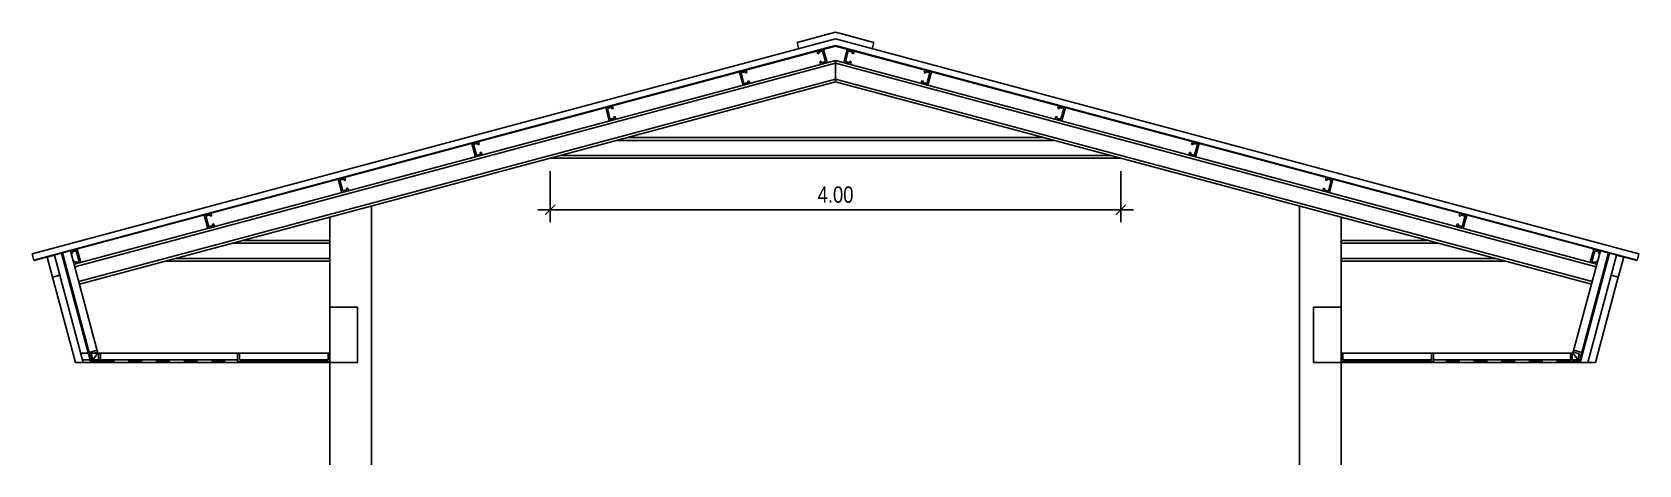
# Model space of a CAD drawing. Header units: millimetres. Extents: x 1919 to 1930.6, y 980.1 to 983.3.
import ezdxf

# ---------------------------------------------------------------- set-up
doc = ezdxf.new("R2010")
doc.units = ezdxf.units.MM
doc.linetypes.add('DASHED', pattern=[0.75, 0.5, -0.25])
doc.linetypes.add('HIDDEN', pattern=[0.375, 0.25, -0.125])
for name, color, linetype in [('1', 1, 'Continuous'), ('COL', 2, 'Continuous'), ('CONC', 2, 'Continuous'), ('ST_DIM', 2, 'Continuous'), ('WALL-HATC', 10, 'Continuous')]:
    doc.layers.add(name, color=color, linetype=linetype)
doc.styles.add('PWA', font='Cordia.shx', dxfattribs={"width": 0.85})
doc.dimstyles.new('PP50', dxfattribs={"dimscale": 0.05, "dimtxt": 2.35, "dimasz": 1.8, "dimexe": 1.5, "dimexo": 1.5, "dimgap": 1, "dimtad": 1, "dimzin": 1, "dimdsep": 46, "dimtxsty": 'PWA', "dimblk": 'dim1', "dimcen": 0, "dimclrd": 1, "dimclre": 8, "dimclrt": 3, "dimadec": 0, "dimazin": 0, "dimtfac": 1, "dimtix": 1, "dimtofl": 0, "dimtmove": 2, "dimatfit": 3, "dimfxl": 1, "dimarcsym": 0})

# ---------------------------------------------------------------- blocks, each defined once
blk = doc.blocks.new('dim1')
at = {"layer": 'ST_DIM', "color": 1}
for p, q in [((-1, 0), (1, 0)), ((-0.4, -0.4), (0.4, 0.4)), ((0, -1), (0, 1))]:
    blk.add_line(p, q, dxfattribs=at)
blk = doc.blocks.new('*D11')
at = {"layer": 'CONC', "color": 8, "lineweight": -2}
for p, q in [((1922.709, 982.251), (1922.709, 981.898)), ((1926.829, 982.251), (1926.829, 981.898))]:
    blk.add_line(p, q, dxfattribs=at)
at = {"layer": 'CONC', "color": 1, "lineweight": -2}
blk.add_line((1922.799, 981.973), (1926.739, 981.973), dxfattribs=at)
at = {"layer": 'Defpoints', "color": 0}
for p in [(1922.709, 982.326), (1926.829, 982.326), (1926.829, 981.973)]:
    blk.add_point(p, dxfattribs=at)
at = {"layer": 'CONC', "color": 1, "linetype": 'ByBlock', "lineweight": -2, "xscale": 0.09, "yscale": 0.09, "zscale": 0.09, "rotation": 180}
blk.add_blockref('dim1', (1922.709, 981.973), dxfattribs=at)
at = {"layer": 'CONC', "color": 1, "linetype": 'ByBlock', "lineweight": -2, "xscale": 0.09, "yscale": 0.09, "zscale": 0.09}
blk.add_blockref('dim1', (1926.829, 981.973), dxfattribs=at)
at = {"layer": 'CONC', "color": 3, "insert": (1924.769, 982.082), "char_height": 0.1175, "attachment_point": 5, "style": 'PWA'}
blk.add_mtext('4.00', dxfattribs=at)

msp = doc.modelspace()

# ---------------------------------------------------------------- linework, layer by layer
at = {"color": 1}
for p, q in [((1918.969, 981.654), (1924.769, 983.208)), ((1924.492, 983.183), (1924.769, 983.257)), ((1924.492, 983.183), (1924.73, 983.247)), ((1924.492, 983.183), (1924.73, 983.247)), ((1924.492, 983.183), (1924.73, 983.247)), ((1925.046, 983.183), (1924.769, 983.257)), ((1930.569, 981.654), (1924.769, 983.208)), ((1925.046, 983.183), (1924.808, 983.247)), ((1924.683, 983.133), (1924.635, 983.12)), ((1924.635, 983.12), (1924.64, 983.101)), ((1924.64, 983.101), (1924.65, 983.104)), ((1924.647, 983.113), (1924.676, 983.121)), ((1924.65, 983.104), (1924.647, 983.113)), ((1924.676, 983.121), (1924.697, 983.044)), ((1924.709, 983.037), (1924.683, 983.133)), ((1924.829, 983.037), (1924.854, 983.133)), ((1924.861, 983.121), (1924.841, 983.044)), ((1924.854, 983.133), (1924.903, 983.12)), ((1924.89, 983.113), (1924.861, 983.121)), ((1924.888, 983.104), (1924.89, 983.113)), ((1924.898, 983.101), (1924.888, 983.104)), ((1924.903, 983.12), (1924.898, 983.101)), ((1925.033, 983.135), (1925.046, 983.183)), ((1924.075, 982.97), (1924.124, 982.983)), ((1924.101, 982.874), (1924.075, 982.97)), ((1924.117, 982.971), (1924.088, 982.963)), ((1924.088, 982.963), (1924.108, 982.886)), ((1924.119, 982.961), (1924.117, 982.971)), ((1924.129, 982.964), (1924.119, 982.961)), ((1924.124, 982.983), (1924.129, 982.964)), ((1924.665, 983.046), (1924.655, 983.043)), ((1924.655, 983.043), (1924.661, 983.024)), ((1924.661, 983.024), (1924.709, 983.037)), ((1924.668, 983.036), (1924.665, 983.046)), ((1924.697, 983.044), (1924.668, 983.036)), ((1924.877, 983.024), (1924.829, 983.037)), ((1924.841, 983.044), (1924.87, 983.036)), ((1924.87, 983.036), (1924.872, 983.046)), ((1924.872, 983.046), (1924.882, 983.043)), ((1924.882, 983.043), (1924.877, 983.024)), ((1925.414, 982.983), (1925.409, 982.964)), ((1925.409, 982.964), (1925.418, 982.961)), ((1925.462, 982.97), (1925.414, 982.983)), ((1925.418, 982.961), (1925.421, 982.971)), ((1925.421, 982.971), (1925.45, 982.963)), ((1925.45, 982.963), (1925.429, 982.886)), ((1925.436, 982.874), (1925.462, 982.97)), ((1924.15, 982.887), (1924.101, 982.874)), ((1924.108, 982.886), (1924.137, 982.894)), ((1924.135, 982.903), (1924.144, 982.906)), ((1924.137, 982.894), (1924.135, 982.903)), ((1924.144, 982.906), (1924.15, 982.887)), ((1925.393, 982.906), (1925.388, 982.887)), ((1925.388, 982.887), (1925.436, 982.874)), ((1925.403, 982.903), (1925.393, 982.906)), ((1925.4, 982.894), (1925.403, 982.903)), ((1925.429, 982.886), (1925.4, 982.894)), ((1923.11, 982.712), (1923.158, 982.725)), ((1923.135, 982.615), (1923.11, 982.712)), ((1923.151, 982.712), (1923.122, 982.705)), ((1923.122, 982.705), (1923.142, 982.627)), ((1923.184, 982.628), (1923.135, 982.615)), ((1923.142, 982.627), (1923.171, 982.635)), ((1923.153, 982.703), (1923.151, 982.712)), ((1923.163, 982.705), (1923.153, 982.703)), ((1923.158, 982.725), (1923.163, 982.705)), ((1923.169, 982.645), (1923.179, 982.647)), ((1923.171, 982.635), (1923.169, 982.645)), ((1923.179, 982.647), (1923.184, 982.628)), ((1926.359, 982.647), (1926.354, 982.628)), ((1926.354, 982.628), (1926.402, 982.615)), ((1926.369, 982.645), (1926.359, 982.647)), ((1926.366, 982.635), (1926.369, 982.645)), ((1926.395, 982.627), (1926.366, 982.635)), ((1926.38, 982.725), (1926.374, 982.705)), ((1926.374, 982.705), (1926.384, 982.703)), ((1926.428, 982.712), (1926.38, 982.725)), ((1926.384, 982.703), (1926.387, 982.712)), ((1926.387, 982.712), (1926.416, 982.705)), ((1926.416, 982.705), (1926.395, 982.627)), ((1926.402, 982.615), (1926.428, 982.712)), ((1922.144, 982.453), (1922.192, 982.466)), ((1922.169, 982.356), (1922.144, 982.453)), ((1922.185, 982.453), (1922.156, 982.446)), ((1922.156, 982.446), (1922.177, 982.368)), ((1922.187, 982.444), (1922.185, 982.453)), ((1922.197, 982.446), (1922.187, 982.444)), ((1922.192, 982.466), (1922.197, 982.446)), ((1922.203, 982.386), (1922.213, 982.388)), ((1922.206, 982.376), (1922.203, 982.386)), ((1922.213, 982.388), (1922.218, 982.369)), ((1927.325, 982.388), (1927.32, 982.369)), ((1927.335, 982.386), (1927.325, 982.388)), ((1927.332, 982.376), (1927.335, 982.386)), ((1927.346, 982.466), (1927.34, 982.446)), ((1927.34, 982.446), (1927.35, 982.444)), ((1927.394, 982.453), (1927.346, 982.466)), ((1927.35, 982.444), (1927.353, 982.453)), ((1927.353, 982.453), (1927.382, 982.446)), ((1927.382, 982.446), (1927.361, 982.368)), ((1927.368, 982.356), (1927.394, 982.453)), ((1922.218, 982.369), (1922.169, 982.356)), ((1922.177, 982.368), (1922.206, 982.376)), ((1927.32, 982.369), (1927.368, 982.356)), ((1927.361, 982.368), (1927.332, 982.376)), ((1921.178, 982.194), (1921.226, 982.207)), ((1921.204, 982.097), (1921.178, 982.194)), ((1921.219, 982.195), (1921.19, 982.187)), ((1921.19, 982.187), (1921.211, 982.11)), ((1921.221, 982.185), (1921.219, 982.195)), ((1921.231, 982.188), (1921.221, 982.185)), ((1921.226, 982.207), (1921.231, 982.188)), ((1928.311, 982.207), (1928.306, 982.188)), ((1928.306, 982.188), (1928.316, 982.185)), ((1928.36, 982.194), (1928.311, 982.207)), ((1928.316, 982.185), (1928.319, 982.195)), ((1928.319, 982.195), (1928.348, 982.187)), ((1928.348, 982.187), (1928.327, 982.11)), ((1928.334, 982.097), (1928.36, 982.194)), ((1921.252, 982.11), (1921.204, 982.097)), ((1921.211, 982.11), (1921.24, 982.117)), ((1921.237, 982.127), (1921.247, 982.13)), ((1921.24, 982.117), (1921.237, 982.127)), ((1921.247, 982.13), (1921.252, 982.11)), ((1928.291, 982.13), (1928.286, 982.11)), ((1928.286, 982.11), (1928.334, 982.097)), ((1928.3, 982.127), (1928.291, 982.13)), ((1928.298, 982.117), (1928.3, 982.127)), ((1928.327, 982.11), (1928.298, 982.117)), ((1920.212, 981.935), (1920.26, 981.948)), ((1920.238, 981.839), (1920.212, 981.935)), ((1920.253, 981.936), (1920.224, 981.928)), ((1920.224, 981.928), (1920.245, 981.851)), ((1920.256, 981.926), (1920.253, 981.936)), ((1920.265, 981.929), (1920.256, 981.926)), ((1920.26, 981.948), (1920.265, 981.929)), ((1929.277, 981.948), (1929.272, 981.929)), ((1929.272, 981.929), (1929.282, 981.926)), ((1929.326, 981.935), (1929.277, 981.948)), ((1929.282, 981.926), (1929.284, 981.936)), ((1929.284, 981.936), (1929.313, 981.928)), ((1929.313, 981.928), (1929.293, 981.851)), ((1929.3, 981.839), (1929.326, 981.935)), ((1920.286, 981.851), (1920.238, 981.839)), ((1920.245, 981.851), (1920.274, 981.859)), ((1920.271, 981.868), (1920.281, 981.871)), ((1920.274, 981.859), (1920.271, 981.868)), ((1920.281, 981.871), (1920.286, 981.851)), ((1929.257, 981.871), (1929.252, 981.851)), ((1929.252, 981.851), (1929.3, 981.839)), ((1929.266, 981.868), (1929.257, 981.871)), ((1929.264, 981.859), (1929.266, 981.868)), ((1929.293, 981.851), (1929.264, 981.859)), ((1919.294, 981.689), (1919.246, 981.676)), ((1919.32, 981.593), (1919.294, 981.689)), ((1930.217, 981.593), (1930.243, 981.689)), ((1930.243, 981.689), (1930.292, 981.676)), ((1918.982, 981.606), (1918.969, 981.654)), ((1919.444, 980.936), (1919.246, 981.676)), ((1919.246, 981.676), (1919.251, 981.657)), ((1919.251, 981.657), (1919.261, 981.66)), ((1919.258, 981.669), (1919.287, 981.677)), ((1919.261, 981.66), (1919.258, 981.669)), ((1919.276, 981.602), (1919.267, 981.599)), ((1919.267, 981.599), (1919.272, 981.58)), ((1919.272, 981.58), (1919.32, 981.593)), ((1919.279, 981.592), (1919.276, 981.602)), ((1919.308, 981.6), (1919.279, 981.592)), ((1919.287, 981.677), (1919.308, 981.6)), ((1930.093, 980.936), (1930.292, 981.676)), ((1930.266, 981.58), (1930.217, 981.593)), ((1930.25, 981.677), (1930.23, 981.6)), ((1930.23, 981.6), (1930.259, 981.592)), ((1930.279, 981.669), (1930.25, 981.677)), ((1930.259, 981.592), (1930.261, 981.602)), ((1930.261, 981.602), (1930.271, 981.599)), ((1930.271, 981.599), (1930.266, 981.58)), ((1930.277, 981.66), (1930.279, 981.669)), ((1930.286, 981.657), (1930.277, 981.66)), ((1930.292, 981.676), (1930.286, 981.657)), ((1930.556, 981.606), (1930.569, 981.654)), ((1919.283, 980.869), (1919.117, 981.487)), ((1919.338, 980.869), (1919.169, 981.5)), ((1930.2, 980.869), (1930.369, 981.5)), ((1930.255, 980.869), (1930.42, 981.487)), ((1919.32, 980.936), (1920.452, 980.936)), ((1919.338, 980.889), (1920.452, 980.889)), ((1920.465, 980.936), (1921.105, 980.936)), ((1920.517, 980.889), (1921.054, 980.889)), ((1929.072, 980.936), (1928.432, 980.936)), ((1929.021, 980.889), (1928.484, 980.889)), ((1930.093, 980.936), (1929.085, 980.936)), ((1930.075, 980.889), (1929.085, 980.889)), ((1921.419, 980.13), (1921.419, 980.869)), ((1928.119, 980.13), (1928.119, 980.869))]:
    msp.add_line(p, q, dxfattribs=at)
at = {"color": 5}
for p, q in [((1925.046, 983.183), (1924.808, 983.247)), ((1925.046, 983.183), (1924.808, 983.247)), ((1925.033, 983.135), (1925.046, 983.183)), ((1925.033, 983.135), (1925.046, 983.183)), ((1925.033, 983.135), (1925.046, 983.183)), ((1919.408, 980.876), (1919.398, 980.876)), ((1930.129, 980.876), (1930.14, 980.876))]:
    msp.add_line(p, q, dxfattribs=at)
at = {"color": 2}
for p, q in [((1924.505, 983.135), (1924.492, 983.183)), ((1924.505, 983.135), (1924.492, 983.183)), ((1924.505, 983.135), (1924.492, 983.183)), ((1924.505, 983.135), (1924.492, 983.183)), ((1919.272, 981.58), (1924.769, 983.053)), ((1930.266, 981.58), (1924.769, 983.053)), ((1930.227, 981.435), (1924.769, 982.897)), ((1926.269, 982.495), (1923.269, 982.495)), ((1926.829, 982.345), (1922.709, 982.345)), ((1920.495, 981.752), (1921.119, 981.752)), ((1929.043, 981.752), (1928.419, 981.752)), ((1919.393, 980.869), (1919.181, 981.659)), ((1919.4, 980.869), (1919.187, 981.661)), ((1919.935, 981.602), (1921.119, 981.602)), ((1929.603, 981.602), (1928.419, 981.602)), ((1930.138, 980.869), (1930.35, 981.661)), ((1930.144, 980.869), (1930.356, 981.659)), ((1930.408, 981.645), (1930.369, 981.5)), ((1930.42, 981.487), (1930.459, 981.631)), ((1930.369, 981.5), (1930.42, 981.487)), ((1919.408, 980.889), (1919.395, 980.886)), ((1919.408, 980.889), (1919.408, 980.876)), ((1920.452, 980.936), (1920.465, 980.936)), ((1921.105, 980.936), (1921.119, 980.936)), ((1928.432, 980.936), (1928.419, 980.936)), ((1929.085, 980.936), (1929.072, 980.936)), ((1930.129, 980.889), (1930.129, 980.876)), ((1930.129, 980.889), (1930.142, 980.886)), ((1930.255, 980.869), (1928.419, 980.869))]:
    msp.add_line(p, q, dxfattribs=at)
at = {"color": 9}
for p, q in [((1919.277, 981.56), (1924.769, 983.032)), ((1930.261, 981.56), (1924.769, 983.032)), ((1919.305, 981.454), (1924.769, 982.918)), ((1930.232, 981.454), (1924.769, 982.918)), ((1926.343, 982.475), (1923.194, 982.475)), ((1926.754, 982.365), (1922.784, 982.365)), ((1920.42, 981.732), (1921.119, 981.732)), ((1929.118, 981.732), (1928.419, 981.732)), ((1920.009, 981.622), (1921.119, 981.622)), ((1929.528, 981.622), (1928.419, 981.622))]:
    msp.add_line(p, q, dxfattribs=at)
for p, q in [((1924.769, 982.897), (1924.769, 983.053)), ((1928.484, 980.876), (1929.021, 980.876))]:
    msp.add_line(p, q)
at = {"color": 2, "linetype": 'Continuous'}
msp.add_line((1919.311, 981.435), (1924.769, 982.897), dxfattribs=at)
at = {"color": 3}
for p, q in [((1921.319, 981.269), (1921.119, 981.269)), ((1921.119, 981.269), (1921.119, 980.869)), ((1921.319, 980.869), (1921.319, 981.269)), ((1928.219, 980.869), (1928.219, 981.269)), ((1928.219, 981.269), (1928.419, 981.269)), ((1928.419, 981.269), (1928.419, 980.869)), ((1921.119, 980.869), (1921.319, 980.869)), ((1928.419, 980.869), (1928.219, 980.869))]:
    msp.add_line(p, q, dxfattribs=at)
at = {"color": 2, "linetype": 'HIDDEN', "ltscale": 0.3}
for p, q in [((1919.463, 980.876), (1920.452, 980.876)), ((1930.075, 980.876), (1929.085, 980.876))]:
    msp.add_line(p, q, dxfattribs=at)
at = {"color": 8}
msp.add_line((1921.119, 980.13), (1921.119, 980.869), dxfattribs=at)
at = {"layer": '1'}
for p, q in [((1921.119, 981.269), (1921.119, 981.919)), ((1921.419, 980.869), (1921.419, 982)), ((1928.119, 980.869), (1928.119, 982)), ((1928.419, 980.13), (1928.419, 981.919)), ((1928.119, 980.219), (1928.119, 980.13))]:
    msp.add_line(p, q, dxfattribs=at)
at = {"layer": 'COL', "color": 2}
for p, q in [((1920.517, 980.876), (1920.517, 980.889)), ((1921.054, 980.876), (1921.054, 980.889)), ((1928.484, 980.876), (1928.484, 980.889)), ((1929.021, 980.876), (1929.021, 980.889))]:
    msp.add_line(p, q, dxfattribs=at)
at = {"layer": 'WALL-HATC', "color": 2}
for p, q in [((1918.98, 981.61), (1924.769, 983.161)), ((1918.982, 981.606), (1924.769, 983.156)), ((1930.557, 981.61), (1924.769, 983.161)), ((1930.556, 981.606), (1924.769, 983.156)), ((1919.078, 981.631), (1919.13, 981.645)), ((1919.117, 981.487), (1919.078, 981.631)), ((1919.13, 981.645), (1919.169, 981.5)), ((1930.459, 981.631), (1930.408, 981.645)), ((1919.169, 981.5), (1919.117, 981.487)), ((1919.38, 980.943), (1919.438, 980.958)), ((1919.38, 980.943), (1919.395, 980.886)), ((1919.396, 980.933), (1919.442, 980.945)), ((1919.396, 980.933), (1919.408, 980.889)), ((1919.449, 980.889), (1919.408, 980.889)), ((1919.463, 980.876), (1919.408, 980.876)), ((1919.449, 980.889), (1919.449, 980.936)), ((1919.463, 980.876), (1919.463, 980.936)), ((1920.452, 980.876), (1920.452, 980.936)), ((1920.452, 980.876), (1920.517, 980.876)), ((1920.465, 980.889), (1920.465, 980.936)), ((1920.465, 980.889), (1920.517, 980.889)), ((1921.054, 980.876), (1920.517, 980.876)), ((1921.105, 980.889), (1921.054, 980.889)), ((1921.119, 980.876), (1921.054, 980.876)), ((1921.105, 980.889), (1921.105, 980.936)), ((1921.119, 980.876), (1921.119, 980.936)), ((1928.419, 980.876), (1928.484, 980.876)), ((1928.432, 980.889), (1928.432, 980.936)), ((1928.432, 980.889), (1928.484, 980.889)), ((1929.072, 980.889), (1929.021, 980.889)), ((1929.085, 980.876), (1929.021, 980.876)), ((1929.072, 980.889), (1929.072, 980.936)), ((1929.085, 980.876), (1929.085, 980.936)), ((1930.075, 980.876), (1930.075, 980.936)), ((1930.075, 980.876), (1930.129, 980.876)), ((1930.088, 980.889), (1930.088, 980.936)), ((1930.088, 980.889), (1930.129, 980.889)), ((1930.141, 980.933), (1930.096, 980.945)), ((1930.158, 980.943), (1930.099, 980.958)), ((1930.141, 980.933), (1930.129, 980.889)), ((1930.158, 980.943), (1930.142, 980.886)), ((1919.283, 980.869), (1921.119, 980.869)), ((1919.283, 980.869), (1921.119, 980.869))]:
    msp.add_line(p, q, dxfattribs=at)
at = {"layer": 'WALL-HATC', "color": 2, "linetype": 'DASHED'}
for p, q in [((1919.398, 980.876), (1919.444, 980.936)), ((1930.14, 980.876), (1930.093, 980.936))]:
    msp.add_line(p, q, dxfattribs=at)

# ---------------------------------------------------------------- dimensions: what is measured, and where the dimension line sits
at = {"layer": 'CONC'}
dim = msp.add_linear_dim(base=(1926.829, 981.973), p1=(1922.709, 982.326), p2=(1926.829, 982.326), text='4.00', dimstyle='PP50', dxfattribs=at)
dim.commit()
dim.dimension.update_dxf_attribs({"geometry": '*D11', "text_midpoint": (1924.769, 982.082)})

doc.saveas('drawing.dxf')
